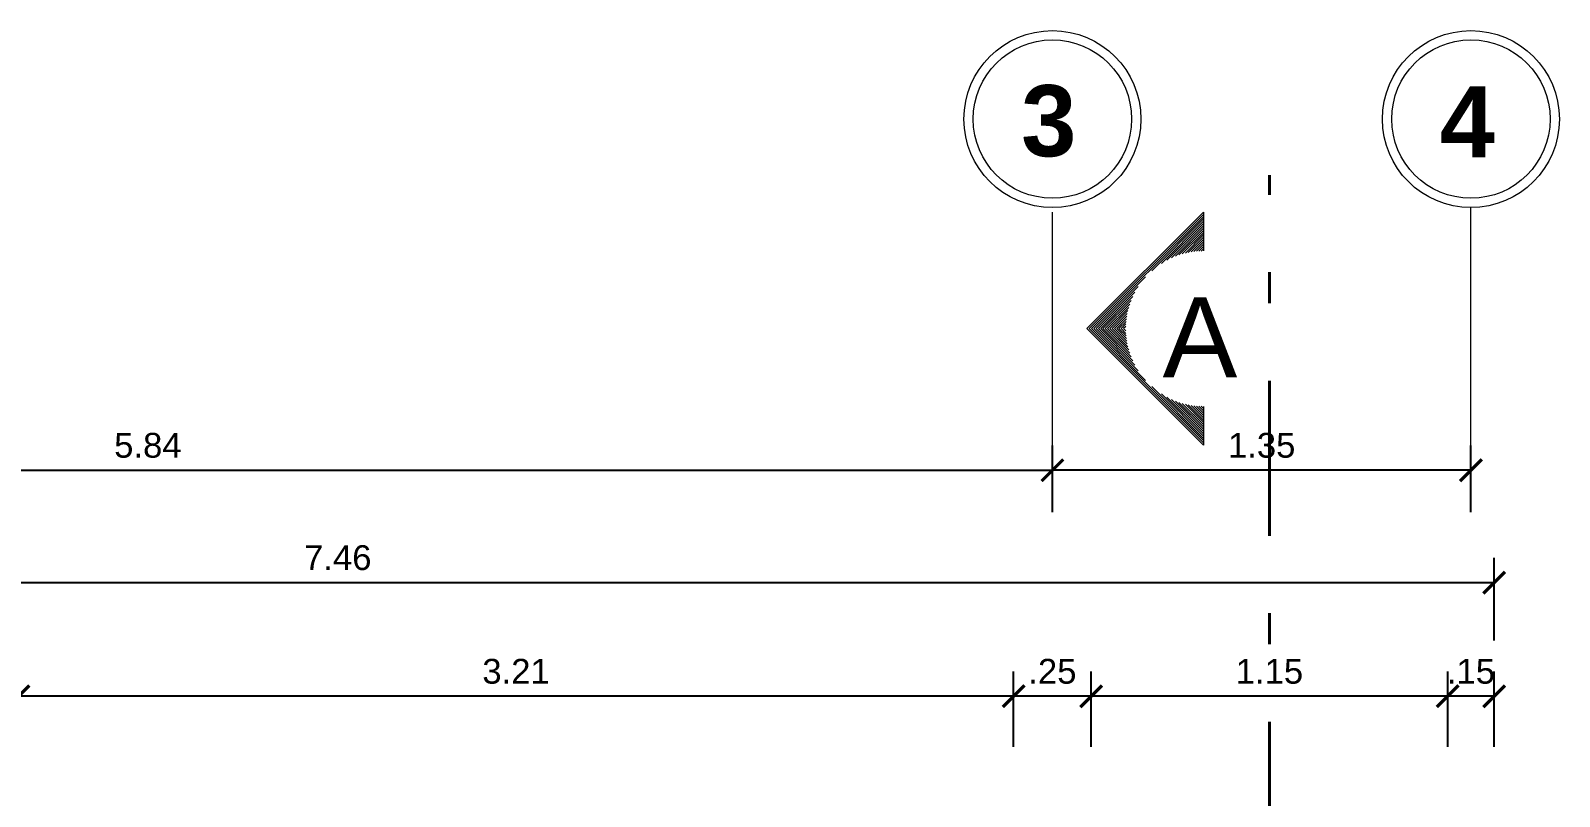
# Model space of a CAD drawing. Header units: millimetres. Extents: x 148 to 249, y 24 to 77.
# Drawn here: x 185.209 to 190.141, y 74.68 to 77.151 of the extents above; entities that cross this region are included whole.
import ezdxf

# ---------------------------------------------------------------- set-up
doc = ezdxf.new("R2010")
doc.units = ezdxf.units.MM
doc.header["$PDMODE"] = 32
doc.linetypes.add('2PAV$0$DASHDOT', pattern=[1, 0.5, -0.25, 0, -0.25])
doc.layers.get('0').update_dxf_attribs({"lineweight": 0})
doc.layers.get('Defpoints').update_dxf_attribs({"lineweight": 0})
for name, color, linetype, lineweight in [('A-Dims', 22, 'Continuous', 0), ('A-Section', 178, '2PAV$0$DASHDOT', 40), ('A-Text', 30, 'Continuous', 30), ('piso', 10, 'Continuous', 0)]:
    doc.layers.add(name, color=color, linetype=linetype, lineweight=lineweight)
doc.styles.add('ejes', font='swissel.ttf')
doc.styles.add('TEX', font='swissk.ttf', dxfattribs={"height": 0.2})
doc.dimstyles.new('DIM50', dxfattribs={"dimtxt": 0.08, "dimasz": 0.07, "dimexe": 0.08, "dimexo": 0.1, "dimgap": 0.04, "dimtad": 2, "dimzin": 4, "dimdsep": 46, "dimtxsty": 'ejes', "dimblk": 'ARCHTICK', "dimcen": 0.05, "dimadec": 0, "dimazin": 0, "dimtfac": 1, "dimtix": 1, "dimtmove": 0, "dimatfit": 3, "dimfxl": 0.08, "dimarcsym": 0})

# ---------------------------------------------------------------- blocks, each defined once
blk = doc.blocks.new('_ArchTick')
at = {"color": 0, "linetype": 'ByBlock', "const_width": 0.15}
blk.add_lwpolyline([(-0.5, -0.5), (0.5, 0.5)], dxfattribs=at)
blk = doc.blocks.new('*D263')
at = {"layer": 'A-Dims', "color": 0, "lineweight": -2}
for p, q in [((182.4703, 75.1836), (182.4703, 75.4502)), ((189.9303, 75.1836), (189.9303, 75.4502)), ((182.4703, 75.3702), (189.9303, 75.3702))]:
    blk.add_line(p, q, dxfattribs=at)
at = {"layer": 'Defpoints', "color": 0}
for p in [(189.9303, 75.3702), (182.4703, 75.0836), (189.9303, 75.0836)]:
    blk.add_point(p, dxfattribs=at)
at = {"layer": 'A-Dims', "color": 0, "lineweight": -2, "xscale": 0.07, "yscale": 0.07, "zscale": 0.07, "rotation": 180}
blk.add_blockref('_ArchTick', (182.4703, 75.3702), dxfattribs=at)
at = {"layer": 'A-Dims', "color": 0, "lineweight": -2, "xscale": 0.07, "yscale": 0.07, "zscale": 0.07}
blk.add_blockref('_ArchTick', (189.9303, 75.3702), dxfattribs=at)
at = {"layer": 'A-Dims', "color": 0, "insert": (186.2003, 75.4502), "char_height": 0.08, "attachment_point": 5, "style": 'ejes'}
blk.add_mtext('7.46', dxfattribs=at)
blk = doc.blocks.new('*D467')
at = {"layer": 'A-Dims', "color": 0, "lineweight": -2}
for p, q in [((185.1703, 74.8403), (185.1703, 75.0836)), ((188.3803, 74.8403), (188.3803, 75.0836)), ((188.3803, 75.0036), (185.1703, 75.0036))]:
    blk.add_line(p, q, dxfattribs=at)
at = {"layer": 'Defpoints', "color": 0}
for p in [(185.1703, 75.0036), (185.1703, 74.7403), (188.3803, 74.7403)]:
    blk.add_point(p, dxfattribs=at)
at = {"layer": 'A-Dims', "color": 0, "lineweight": -2, "xscale": 0.07, "yscale": 0.07, "zscale": 0.07, "rotation": 180}
blk.add_blockref('_ArchTick', (185.1703, 75.0036), dxfattribs=at)
at = {"layer": 'A-Dims', "color": 0, "lineweight": -2, "xscale": 0.07, "yscale": 0.07, "zscale": 0.07}
blk.add_blockref('_ArchTick', (188.3803, 75.0036), dxfattribs=at)
at = {"layer": 'A-Dims', "color": 0, "insert": (186.7753, 75.0836), "char_height": 0.08, "attachment_point": 5, "style": 'ejes'}
blk.add_mtext('3.21', dxfattribs=at)
blk = doc.blocks.new('*D468')
at = {"layer": 'A-Dims', "color": 0, "lineweight": -2}
for p, q in [((188.3803, 74.8403), (188.3803, 75.0836)), ((188.6303, 74.8403), (188.6303, 75.0836)), ((188.6303, 75.0036), (188.3803, 75.0036))]:
    blk.add_line(p, q, dxfattribs=at)
at = {"layer": 'Defpoints', "color": 0}
for p in [(188.3803, 75.0036), (188.3803, 74.7403), (188.6303, 74.7403)]:
    blk.add_point(p, dxfattribs=at)
at = {"layer": 'A-Dims', "color": 0, "lineweight": -2, "xscale": 0.07, "yscale": 0.07, "zscale": 0.07, "rotation": 180}
blk.add_blockref('_ArchTick', (188.3803, 75.0036), dxfattribs=at)
at = {"layer": 'A-Dims', "color": 0, "lineweight": -2, "xscale": 0.07, "yscale": 0.07, "zscale": 0.07}
blk.add_blockref('_ArchTick', (188.6303, 75.0036), dxfattribs=at)
at = {"layer": 'A-Dims', "color": 0, "insert": (188.5053, 75.0836), "char_height": 0.08, "attachment_point": 5, "style": 'ejes'}
blk.add_mtext('.25', dxfattribs=at)
blk = doc.blocks.new('*D469')
at = {"layer": 'A-Dims', "color": 0, "lineweight": -2}
for p, q in [((188.6303, 74.8403), (188.6303, 75.0836)), ((189.7803, 74.8403), (189.7803, 75.0836)), ((189.7803, 75.0036), (188.6303, 75.0036))]:
    blk.add_line(p, q, dxfattribs=at)
at = {"layer": 'Defpoints', "color": 0}
for p in [(188.6303, 75.0036), (188.6303, 74.7403), (189.7803, 74.7403)]:
    blk.add_point(p, dxfattribs=at)
at = {"layer": 'A-Dims', "color": 0, "lineweight": -2, "xscale": 0.07, "yscale": 0.07, "zscale": 0.07, "rotation": 180}
blk.add_blockref('_ArchTick', (188.6303, 75.0036), dxfattribs=at)
at = {"layer": 'A-Dims', "color": 0, "lineweight": -2, "xscale": 0.07, "yscale": 0.07, "zscale": 0.07}
blk.add_blockref('_ArchTick', (189.7803, 75.0036), dxfattribs=at)
at = {"layer": 'A-Dims', "color": 0, "insert": (189.2053, 75.0836), "char_height": 0.08, "attachment_point": 5, "style": 'ejes'}
blk.add_mtext('1.15', dxfattribs=at)
blk = doc.blocks.new('*D470')
at = {"layer": 'A-Dims', "color": 0, "lineweight": -2}
for p, q in [((189.7803, 74.8403), (189.7803, 75.0836)), ((189.9303, 74.8403), (189.9303, 75.0836)), ((189.9303, 75.0036), (189.7803, 75.0036))]:
    blk.add_line(p, q, dxfattribs=at)
at = {"layer": 'Defpoints', "color": 0}
for p in [(189.7803, 75.0036), (189.7803, 74.7403), (189.9303, 74.7403)]:
    blk.add_point(p, dxfattribs=at)
at = {"layer": 'A-Dims', "color": 0, "lineweight": -2, "xscale": 0.07, "yscale": 0.07, "zscale": 0.07}
blk.add_blockref('_ArchTick', (189.7803, 75.0036), dxfattribs=at)
at = {"layer": 'A-Dims', "color": 0, "lineweight": -2, "xscale": 0.07, "yscale": 0.07, "zscale": 0.07, "rotation": 180}
blk.add_blockref('_ArchTick', (189.9303, 75.0036), dxfattribs=at)
at = {"layer": 'A-Dims', "color": 0, "insert": (189.8553, 75.0836), "char_height": 0.08, "attachment_point": 5, "style": 'ejes'}
blk.add_mtext('.15', dxfattribs=at)
blk = doc.blocks.new('*D546')
at = {"layer": 'A-Dims', "color": 0, "lineweight": -2}
for p, q in [((182.6703, 75.5972), (182.6703, 75.8126)), ((188.5053, 75.5972), (188.5053, 75.8126)), ((182.6703, 75.7326), (188.5053, 75.7326))]:
    blk.add_line(p, q, dxfattribs=at)
at = {"layer": 'Defpoints', "color": 0}
for p in [(188.5053, 75.7326), (182.6703, 75.4972), (188.5053, 75.4972)]:
    blk.add_point(p, dxfattribs=at)
at = {"layer": 'A-Dims', "color": 0, "lineweight": -2, "xscale": 0.07, "yscale": 0.07, "zscale": 0.07, "rotation": 180}
blk.add_blockref('_ArchTick', (182.6703, 75.7326), dxfattribs=at)
at = {"layer": 'A-Dims', "color": 0, "lineweight": -2, "xscale": 0.07, "yscale": 0.07, "zscale": 0.07}
blk.add_blockref('_ArchTick', (188.5053, 75.7326), dxfattribs=at)
at = {"layer": 'A-Dims', "color": 0, "insert": (185.5878, 75.8126), "char_height": 0.08, "attachment_point": 5, "style": 'ejes'}
blk.add_mtext('5.84', dxfattribs=at)
blk = doc.blocks.new('*D547')
at = {"layer": 'A-Dims', "color": 0, "lineweight": -2}
for p, q in [((188.5053, 75.5972), (188.5053, 75.8126)), ((189.8553, 75.5972), (189.8553, 75.8126)), ((189.8553, 75.7326), (188.5053, 75.7326))]:
    blk.add_line(p, q, dxfattribs=at)
at = {"layer": 'Defpoints', "color": 0}
for p in [(188.5053, 75.7326), (188.5053, 75.4972), (189.8553, 75.4972)]:
    blk.add_point(p, dxfattribs=at)
at = {"layer": 'A-Dims', "color": 0, "lineweight": -2, "xscale": 0.07, "yscale": 0.07, "zscale": 0.07, "rotation": 180}
blk.add_blockref('_ArchTick', (188.5053, 75.7326), dxfattribs=at)
at = {"layer": 'A-Dims', "color": 0, "lineweight": -2, "xscale": 0.07, "yscale": 0.07, "zscale": 0.07}
blk.add_blockref('_ArchTick', (189.8553, 75.7326), dxfattribs=at)
at = {"layer": 'A-Dims', "color": 0, "insert": (189.1803, 75.8126), "char_height": 0.08, "attachment_point": 5, "style": 'ejes'}
blk.add_mtext('1.35', dxfattribs=at)

msp = doc.modelspace()

# ---------------------------------------------------------------- linework, layer by layer
at = {"layer": 'A-Dims'}
for p, q in [((188.5053, 75.8126), (188.5053, 76.5649)), ((189.8553, 75.8126), (189.8553, 76.58))]:
    msp.add_line(p, q, dxfattribs=at)
for centre, radius in [((188.5053, 76.8654), 0.2854), ((189.8553, 76.8654), 0.2854), ((188.5053, 76.8654), 0.2554), ((189.8553, 76.8654), 0.2554)]:
    msp.add_circle(centre, radius, dxfattribs=at)
at = {"layer": 'A-Section', "color": 2}
msp.add_lwpolyline([(189.2053, 73.3212), (189.2053, 76.6849)], dxfattribs=at)
at = {"layer": 'piso', "color": 106}
for p, q in [((188.6168, 76.1893), (188.9927, 76.5652)), ((188.9927, 76.5579), (188.6241, 76.1893)), ((188.9927, 76.5505), (188.6315, 76.1893)), ((188.9927, 76.5431), (188.8258, 76.3762)), ((188.9927, 76.5358), (188.8568, 76.3999)), ((188.9927, 76.5652), (188.9927, 76.4399)), ((188.9927, 76.5284), (188.8747, 76.4104)), ((188.9927, 76.521), (188.8893, 76.4176)), ((188.9927, 76.5136), (188.902, 76.4229)), ((188.9927, 76.5062), (188.9135, 76.4271)), ((188.9927, 76.4988), (188.9242, 76.4304)), ((188.9927, 76.4915), (188.9342, 76.433)), ((188.9927, 76.4841), (188.9437, 76.4351)), ((188.9927, 76.4767), (188.9527, 76.4367)), ((188.9927, 76.4693), (188.9613, 76.4379)), ((188.9927, 76.4619), (188.9696, 76.4388)), ((188.9927, 76.4546), (188.9776, 76.4395)), ((188.9927, 76.4472), (188.9853, 76.4398)), ((188.8058, 76.3562), (188.6389, 76.1893)), ((188.7821, 76.3252), (188.6462, 76.1893)), ((188.7716, 76.3073), (188.6536, 76.1893)), ((188.7644, 76.2927), (188.661, 76.1893)), ((188.7591, 76.28), (188.6684, 76.1893)), ((188.7549, 76.2685), (188.6758, 76.1893)), ((188.7516, 76.2578), (188.6832, 76.1893)), ((188.749, 76.2478), (188.6905, 76.1893)), ((188.7469, 76.2383), (188.6979, 76.1893)), ((188.9927, 75.8134), (188.6168, 76.1893)), ((188.9927, 75.8207), (188.6241, 76.1893)), ((188.9927, 75.8281), (188.6315, 76.1893)), ((188.8058, 76.0224), (188.6389, 76.1893)), ((188.7821, 76.0534), (188.6462, 76.1893)), ((188.7716, 76.0713), (188.6536, 76.1893)), ((188.7644, 76.0859), (188.661, 76.1893)), ((188.7591, 76.0986), (188.6684, 76.1893)), ((188.7549, 76.1102), (188.6758, 76.1893)), ((188.7516, 76.1208), (188.6832, 76.1893)), ((188.749, 76.1309), (188.6905, 76.1893)), ((188.7469, 76.1403), (188.6979, 76.1893)), ((188.7453, 76.2293), (188.7053, 76.1893)), ((188.7453, 76.1493), (188.7053, 76.1893)), ((188.7441, 76.2207), (188.7127, 76.1893)), ((188.7441, 76.1579), (188.7127, 76.1893)), ((188.7432, 76.2124), (188.7201, 76.1893)), ((188.7432, 76.1662), (188.7201, 76.1893)), ((188.7425, 76.2044), (188.7275, 76.1893)), ((188.7425, 76.1742), (188.7275, 76.1893)), ((188.7422, 76.1967), (188.7348, 76.1893)), ((188.7422, 76.182), (188.7348, 76.1893)), ((188.9927, 75.8355), (188.8258, 76.0024)), ((188.9927, 75.8429), (188.8568, 75.9788)), ((188.9927, 75.8503), (188.8747, 75.9682)), ((188.9927, 75.8576), (188.8893, 75.9611)), ((188.9927, 75.865), (188.902, 75.9557)), ((188.9927, 75.8724), (188.9135, 75.9516)), ((188.9927, 75.8798), (188.9242, 75.9483)), ((188.9927, 75.8872), (188.9342, 75.9456)), ((188.9927, 75.8946), (188.9437, 75.9436)), ((188.9927, 75.9019), (188.9527, 75.9419)), ((188.9927, 75.9093), (188.9613, 75.9407)), ((188.9927, 75.9167), (188.9696, 75.9398)), ((188.9927, 75.9241), (188.9776, 75.9392)), ((188.9927, 75.9315), (188.9853, 75.9388)), ((188.9927, 75.9387), (188.9927, 75.8134))]:
    msp.add_line(p, q, dxfattribs=at)

# ---------------------------------------------------------------- texts
at = {"layer": 'A-Dims', "char_height": 0.2295, "width": 0.94069, "attachment_point": 7}
for s, insert in [('{\\fArial|b1|i0|c0|p34;3}', (188.4045, 76.7418)), ('{\\fArial|b1|i0|c0|p34;4}', (189.7545, 76.7418))]:
    msp.add_mtext(s, dxfattribs=dict(at, insert=insert))
at = {"layer": 'A-Text', "style": 'TEX'}
msp.add_text('A', height=0.2584, dxfattribs=at).set_placement((188.8609, 76.0325))

# ---------------------------------------------------------------- dimensions: what is measured, and where the dimension line sits
at = {"layer": 'A-Dims'}
for base, p1, p2, picture, middle in [((188.5052994453, 75.7326127782), (182.6702994453, 75.497233637), (188.5052994453, 75.497233637), '*D546', (185.5877994453, 75.8126127782)), ((188.5053, 75.7326), (189.8553, 75.4972), (188.5053, 75.4972), '*D547', (189.1803, 75.8126)), ((189.9303, 75.3702), (182.4703, 75.0836), (189.9303, 75.0836), '*D263', (186.2003, 75.4502)), ((185.1703, 75.0036), (188.3803, 74.7403), (185.1703, 74.7403), '*D467', (186.7753, 75.0836)), ((188.3803, 75.0036), (188.6303, 74.7403), (188.3803, 74.7403), '*D468', (188.5053, 75.0836)), ((188.6303, 75.0036), (189.7803, 74.7403), (188.6303, 74.7403), '*D469', (189.2053, 75.0836)), ((189.7803, 75.0036), (189.9303, 74.7403), (189.7803, 74.7403), '*D470', (189.8553, 75.0836))]:
    dim = msp.add_linear_dim(base=base, p1=p1, p2=p2, dimstyle='DIM50', dxfattribs=at)
    dim.commit()
    dim.dimension.update_dxf_attribs({"geometry": picture, "text_midpoint": middle})

doc.saveas('drawing.dxf')
